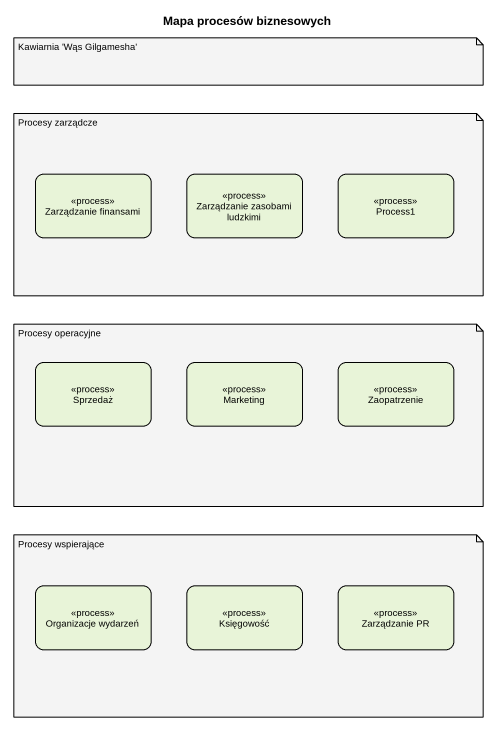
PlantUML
@startuml
title Mapa procesów biznesowych
hide empty description
state "Zarządzanie finansami" as Zarządzanie_finansami <<process>>
state "Zarządzanie zasobami ludzkimi" as Zarządzanie_zasobami <<process>>
state Process1 <<process>>
state Sprzedaż <<process>>
state Marketing <<process>>
state Zaopatrzenie <<process>>
state "Organizacje wydarzeń" as Organizacje_wydarzeń <<process>>
state Księgowość <<process>>
state "Zarządzanie PR" as Zarządzanie_PR <<process>>
note as N1
  Kawiarnia 'Wąs Gilgamesha'
end note
note as N2
  Procesy zarządcze
end note
note as N3
  Procesy operacyjne
end note
note as N4
  Procesy wspierające
end note
@enduml
